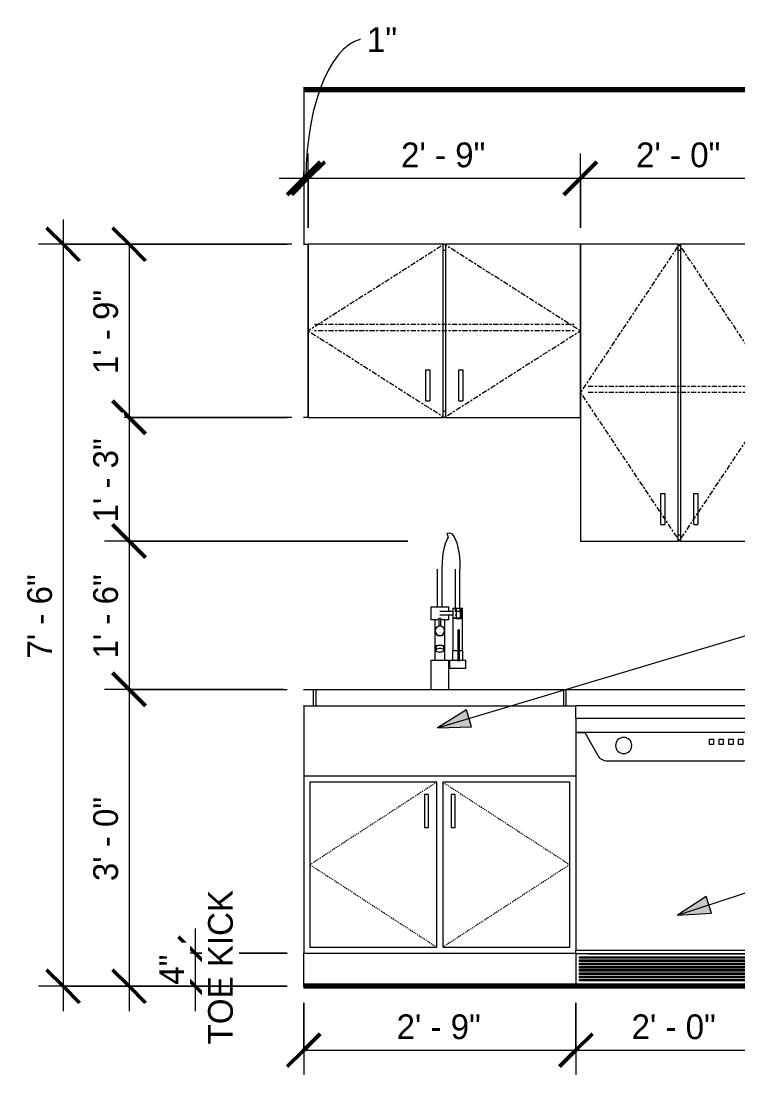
# Model space of a CAD drawing. Header units: inches. Extents: x -3857 to -1458, y -18 to 10849.
# Drawn here: x -3857 to -3770.1, y -10.8 to 117.1 of the extents above; entities that cross this region are included whole.
import ezdxf

# ---------------------------------------------------------------- set-up
doc = ezdxf.new("R2010")
doc.units = ezdxf.units.IN
doc.header["$MEASUREMENT"] = 0
doc.linetypes.add('Center', pattern=[1.25, 0.25, -0.1875, 0.625, -0.1875])
doc.linetypes.add('Dash', pattern=[0.25, 0.125, -0.125])
for name, color, linetype, lineweight in [('0-1', 7, 'Continuous', 5), ('A-ANNO-DIMS', 211, 'Continuous', 9), ('A-ANNO-DIMS-32', 211, 'Continuous', 9), ('A-ANNO-NOTE', 131, 'Continuous', 9), ('A-FLOR-1', 7, 'Continuous', 70), ('A-WALL', 113, 'Continuous', 18), ('A-WALL-2', 113, 'Continuous', 9), ('G-ANNO-TEXT', 231, 'Continuous', 9), ('I-WALL-1', 250, 'Continuous', 18), ('P-SANR-FIXT', 6, 'Continuous', 9), ('Q-CASE', 31, 'Continuous', 9), ('Q-CASE-1', 31, 'Center', 9), ('Q-CASE-HDLN', 31, 'Dash', 9), ('Q-SPCQ', 91, 'Continuous', 9)]:
    doc.layers.add(name, color=color, linetype=linetype, lineweight=lineweight)
doc.styles.add('Century Gothic', font='ufonts.com_century-gothic.ttf', dxfattribs={"height": 3})
doc.dimstyles.new('OD_1__HACK', dxfattribs={"dimscale": 12, "dimtxt": 3.132505, "dimasz": 0.333333, "dimexe": 0.25, "dimexo": 0.166667, "dimgap": 0.041667, "dimtad": 1, "dimdec": 0, "dimzin": 3, "dimdsep": 46, "dimlunit": 4, "dimtxsty": 'Century Gothic', "dimblk1": 'OBLIQUE', "dimblk2": 'OBLIQUE', "dimsah": 1, "dimcen": 0.09, "dimdle": 0.25, "dimazin": 0, "dimtfac": 1, "dimtdec": 4, "dimtix": 1, "dimtmove": 0, "dimatfit": 3, "dimfxl": 1, "dimtvp": 1, "dimtfill": 1, "dimfrac": 2, "dimtolj": 1, "dimtzin": 0, "dimarcsym": 2})
doc.dimstyles.new('OD_1__HACK_1', dxfattribs={"dimscale": 12, "dimtxt": 3.132505, "dimasz": 0.333333, "dimexe": 0.25, "dimexo": 0.166667, "dimgap": 0.041667, "dimtad": 1, "dimdec": 0, "dimzin": 3, "dimdsep": 46, "dimlunit": 4, "dimtxsty": 'Century Gothic', "dimblk1": 'OBLIQUE', "dimblk2": 'OBLIQUE', "dimsah": 1, "dimcen": 0.09, "dimdle": 0.25, "dimazin": 0, "dimtfac": 1, "dimtdec": 4, "dimtix": 1, "dimtmove": 1, "dimatfit": 3, "dimfxl": 1, "dimtvp": 1, "dimtfill": 1, "dimfrac": 2, "dimtolj": 1, "dimtzin": 0, "dimarcsym": 2})
doc.dimstyles.new('OD_1__HACK_2', dxfattribs={"dimscale": 12, "dimtxt": 3.132505, "dimasz": 0.333333, "dimexe": 0.25, "dimexo": 0.166667, "dimgap": 0.041667, "dimtad": 1, "dimdec": 0, "dimzin": 3, "dimdsep": 46, "dimlunit": 4, "dimtxsty": 'Century Gothic', "dimblk1": 'OBLIQUE', "dimblk2": 'OBLIQUE', "dimsah": 1, "dimcen": 0.09, "dimdle": 0.25, "dimazin": 0, "dimtfac": 1, "dimtdec": 4, "dimtix": 1, "dimtmove": 0, "dimatfit": 3, "dimfxl": 1, "dimtvp": 1, "dimtfill": 1, "dimfrac": 2, "dimtolj": 1, "dimtzin": 0, "dimarcsym": 2})

# ---------------------------------------------------------------- blocks, each defined once
blk = doc.blocks.new('CTR - 1st Phase - Shell_rvt-1-1ST FLOOR - STUDIO C - ADA TYPE B - KITCHEN')
at = {"layer": 'A-FLOR-1'}
for p, q in [((-3822.75, 108.75), (-3681.15, 108.75)), ((-3681.15, 0), (-3822.75, 0))]:
    blk.add_line(p, q, dxfattribs=at)
blk = doc.blocks.new('CTR - 1st Phase - Common Walls_rvt-1-1ST FLOOR - STUDIO C - ADA TYPE B - KITCHEN')
at = {"layer": 'I-WALL-1'}
blk.add_line((-3822.72, 108.75), (-3822.72, 90), dxfattribs=at)
blk = doc.blocks.new('Stainless Steel Farmhous Kitchen Sink - Stainless Steel Farmhous Kitchen Sink-2552578-1ST FLOOR - STUDIO C - ADA TYPE B - KITCHEN')
at = {"layer": 'P-SANR-FIXT'}
for p, q in [((-3822.72, 34), (-3789.72, 34)), ((-3822.72, 34), (-3822.72, 25.5)), ((-3789.72, 32.5), (-3789.72, 34)), ((-3789.72, 25.5), (-3822.72, 25.5))]:
    blk.add_line(p, q, dxfattribs=at)
blk = doc.blocks.new('Dishwasher_15404 - 34_ counter-547918-1ST FLOOR - STUDIO C - ADA TYPE B - KITCHEN')
at = {"layer": 'Q-SPCQ'}
for p, q in [((-3789.72, 32.5), (-3789.72, 30.79)), ((-3789.72, 32.5), (-3789.53, 32.5)), ((-3789.53, 32.5), (-3766.8, 32.5)), ((-3766.8, 32.5), (-3765.72, 32.5)), ((-3765.72, 30.79), (-3765.72, 32.5)), ((-3789.53, 30.79), (-3789.72, 30.79)), ((-3789.72, 30.79), (-3789.72, 4.33)), ((-3789.72, 30.79), (-3789.53, 30.79)), ((-3788.63, 30.79), (-3789.53, 30.79)), ((-3789.53, 30.79), (-3788.63, 30.79)), ((-3766.82, 30.79), (-3788.63, 30.79)), ((-3788.63, 30.79), (-3787.11, 28.06)), ((-3768.33, 28.06), (-3766.82, 30.79)), ((-3766.8, 30.79), (-3766.82, 30.79)), ((-3766.82, 30.79), (-3765.92, 30.79)), ((-3765.92, 30.79), (-3765.72, 30.79)), ((-3765.72, 4.33), (-3765.72, 30.79)), ((-3772.98, 29.94), (-3773.57, 29.94)), ((-3773.57, 29.94), (-3773.57, 29.35)), ((-3772.98, 29.35), (-3772.98, 29.94)), ((-3771.8, 29.94), (-3772.39, 29.94)), ((-3772.39, 29.94), (-3772.39, 29.35)), ((-3771.8, 29.35), (-3771.8, 29.94)), ((-3770.62, 29.94), (-3771.21, 29.94)), ((-3771.21, 29.94), (-3771.21, 29.35)), ((-3770.62, 29.35), (-3770.62, 29.94)), ((-3769.44, 29.94), (-3770.03, 29.94)), ((-3770.03, 29.94), (-3770.03, 29.35)), ((-3769.44, 29.35), (-3769.44, 29.94)), ((-3773.57, 29.35), (-3772.98, 29.35)), ((-3772.39, 29.35), (-3771.8, 29.35)), ((-3771.21, 29.35), (-3770.62, 29.35)), ((-3770.03, 29.35), (-3769.44, 29.35)), ((-3785.91, 27.35), (-3769.54, 27.35)), ((-3789.53, 4.33), (-3789.72, 4.33)), ((-3789.72, 3.94), (-3789.72, 4.33)), ((-3765.72, 3.94), (-3789.72, 3.94)), ((-3789.72, 3.94), (-3789.72, 0)), ((-3765.92, 4.33), (-3789.53, 4.33)), ((-3788.15, 3.94), (-3767.3, 3.94)), ((-3765.72, 4.33), (-3765.92, 4.33)), ((-3765.72, 3.94), (-3765.72, 4.33)), ((-3765.72, 0), (-3765.72, 3.94)), ((-3789.3, 3.39), (-3789.3, 3.59)), ((-3789.3, 3.59), (-3788.15, 3.59)), ((-3788.15, 3.39), (-3789.3, 3.39)), ((-3789.3, 3), (-3789.3, 3.2)), ((-3789.3, 3.2), (-3788.15, 3.2)), ((-3788.15, 3), (-3789.3, 3)), ((-3789.3, 2.61), (-3789.3, 2.8)), ((-3789.3, 2.8), (-3788.15, 2.8)), ((-3788.15, 2.61), (-3789.3, 2.61)), ((-3788.15, 3.59), (-3767.3, 3.59)), ((-3767.3, 3.39), (-3788.15, 3.39)), ((-3788.15, 3.2), (-3767.3, 3.2)), ((-3767.3, 3), (-3788.15, 3)), ((-3788.15, 2.8), (-3767.3, 2.8)), ((-3767.3, 2.61), (-3788.15, 2.61)), ((-3767.3, 3.59), (-3766.15, 3.59)), ((-3766.15, 3.39), (-3767.3, 3.39)), ((-3767.3, 3.2), (-3766.15, 3.2)), ((-3766.15, 3), (-3767.3, 3)), ((-3767.3, 2.8), (-3766.15, 2.8)), ((-3766.15, 2.61), (-3767.3, 2.61)), ((-3766.15, 3.59), (-3766.15, 3.39)), ((-3766.15, 3.2), (-3766.15, 3)), ((-3766.15, 2.8), (-3766.15, 2.61)), ((-3789.3, 2.21), (-3789.3, 2.41)), ((-3789.3, 2.41), (-3788.15, 2.41)), ((-3788.15, 2.21), (-3789.3, 2.21)), ((-3789.3, 1.82), (-3789.3, 2.02)), ((-3789.3, 2.02), (-3788.15, 2.02)), ((-3788.15, 1.82), (-3789.3, 1.82)), ((-3789.3, 1.43), (-3789.3, 1.62)), ((-3789.3, 1.62), (-3788.15, 1.62)), ((-3788.15, 1.43), (-3789.3, 1.43)), ((-3788.15, 2.41), (-3767.3, 2.41)), ((-3767.3, 2.21), (-3788.15, 2.21)), ((-3788.15, 2.02), (-3767.3, 2.02)), ((-3767.3, 1.82), (-3788.15, 1.82)), ((-3788.15, 1.62), (-3767.3, 1.62)), ((-3767.3, 1.43), (-3788.15, 1.43)), ((-3767.3, 2.41), (-3766.15, 2.41)), ((-3766.15, 2.21), (-3767.3, 2.21)), ((-3767.3, 2.02), (-3766.15, 2.02)), ((-3766.15, 1.82), (-3767.3, 1.82)), ((-3767.3, 1.62), (-3766.15, 1.62)), ((-3766.15, 1.43), (-3767.3, 1.43)), ((-3766.15, 2.41), (-3766.15, 2.21)), ((-3766.15, 2.02), (-3766.15, 1.82)), ((-3766.15, 1.62), (-3766.15, 1.43)), ((-3789.3, 1.03), (-3789.3, 1.23)), ((-3789.3, 1.23), (-3788.15, 1.23)), ((-3788.15, 1.03), (-3789.3, 1.03)), ((-3789.3, 0.64), (-3789.3, 0.84)), ((-3789.3, 0.84), (-3788.15, 0.84)), ((-3788.15, 0.64), (-3789.3, 0.64)), ((-3788.15, 1.23), (-3767.3, 1.23)), ((-3767.3, 1.03), (-3788.15, 1.03)), ((-3788.15, 0.84), (-3767.3, 0.84)), ((-3767.3, 0.64), (-3788.15, 0.64)), ((-3767.3, 1.23), (-3766.15, 1.23)), ((-3766.15, 1.03), (-3767.3, 1.03)), ((-3767.3, 0.84), (-3766.15, 0.84)), ((-3766.15, 0.64), (-3767.3, 0.64)), ((-3766.15, 1.23), (-3766.15, 1.03)), ((-3766.15, 0.84), (-3766.15, 0.64))]:
    blk.add_line(p, q, dxfattribs=at)
for centre, radius, start, end in [((-3783.92, 29.2), 0.984, 90, 270), ((-3783.92, 29.2), 0.984, 270, 90), ((-3785.91, 28.72), 1.38, 209, 270), ((-3769.54, 28.72), 1.38, 270, 331)]:
    blk.add_arc(centre, radius, start, end, dxfattribs=at)
blk = doc.blocks.new('300 Series Wall Hung Cabinet_302 - 24_ X 36_-2573645-1ST FLOOR - STUDIO C - ADA TYPE B - KITCHEN')
at = {"layer": 'Q-CASE'}
for p, q in [((-3777.3, 90), (-3789.18, 90)), ((-3789.18, 90), (-3789.18, 54)), ((-3777.3, 54), (-3777.3, 90)), ((-3777.3, 90), (-3777.05, 90)), ((-3765.18, 90), (-3777.05, 90)), ((-3777.05, 90), (-3777.05, 54)), ((-3765.18, 82.26), (-3765.18, 90)), ((-3777.05, 89.25), (-3777.3, 89.25)), ((-3765.18, 64.5), (-3765.18, 66.15)), ((-3779.42, 59.75), (-3778.93, 59.75)), ((-3779.42, 56), (-3779.42, 59.75)), ((-3778.93, 59.75), (-3778.93, 56)), ((-3775.42, 59.75), (-3774.93, 59.75)), ((-3775.42, 56), (-3775.42, 59.75)), ((-3774.93, 59.75), (-3774.93, 56)), ((-3765.18, 54), (-3765.18, 60)), ((-3779.42, 56), (-3778.93, 56)), ((-3775.42, 56), (-3774.93, 56)), ((-3789.18, 54), (-3777.3, 54)), ((-3777.3, 54.75), (-3777.05, 54.75)), ((-3777.05, 54), (-3777.3, 54)), ((-3777.05, 54), (-3765.18, 54))]:
    blk.add_line(p, q, dxfattribs=at)
at = {"layer": 'Q-CASE-1'}
for p, q in [((-3777.18, 90), (-3789.18, 72)), ((-3765.18, 72), (-3777.18, 90)), ((-3789.18, 72), (-3777.18, 54)), ((-3765.93, 72.75), (-3788.43, 72.75)), ((-3765.93, 72), (-3788.43, 72)), ((-3777.18, 54), (-3765.18, 72))]:
    blk.add_line(p, q, dxfattribs=at)
blk = doc.blocks.new('Vanity Cabinet-Double Door - 33_-2164608-1ST FLOOR - STUDIO C - ADA TYPE B - KITCHEN')
at = {"layer": 'Q-CASE'}
for p, q in [((-3822.72, 25.5), (-3822.72, 4)), ((-3806.6, 24.75), (-3821.97, 24.75)), ((-3821.97, 24.75), (-3821.97, 4.75)), ((-3806.6, 4.75), (-3806.6, 24.75)), ((-3790.47, 24.75), (-3805.85, 24.75)), ((-3805.85, 24.75), (-3805.85, 4.75)), ((-3790.47, 4.75), (-3790.47, 24.75)), ((-3808.1, 23.25), (-3808.1, 19.25)), ((-3807.6, 23.25), (-3808.1, 23.25)), ((-3807.6, 19.25), (-3807.6, 23.25)), ((-3804.85, 23.25), (-3804.85, 19.25)), ((-3804.35, 23.25), (-3804.85, 23.25)), ((-3804.35, 19.25), (-3804.35, 23.25)), ((-3808.1, 19.25), (-3807.6, 19.25)), ((-3804.85, 19.25), (-3804.35, 19.25)), ((-3822.72, 4), (-3789.72, 4)), ((-3822.72, 0), (-3822.72, 4)), ((-3821.97, 4.75), (-3806.6, 4.75)), ((-3805.85, 4.75), (-3790.47, 4.75))]:
    blk.add_line(p, q, dxfattribs=at)
at = {"layer": 'Q-CASE-HDLN'}
for p, q in [((-3806.6, 24.75), (-3821.97, 14.75)), ((-3805.85, 24.75), (-3790.47, 14.75)), ((-3821.97, 14.75), (-3806.6, 4.75)), ((-3790.47, 14.75), (-3805.85, 4.75))]:
    blk.add_line(p, q, dxfattribs=at)
blk = doc.blocks.new('300 Series Wall Hung Cabinet_302 - 33_ X 21_-2750985-1ST FLOOR - STUDIO C - ADA TYPE B - KITCHEN')
at = {"layer": 'Q-CASE'}
for p, q in [((-3805.8, 90), (-3822.18, 90)), ((-3822.18, 90), (-3822.18, 69)), ((-3805.8, 69), (-3805.8, 90)), ((-3805.8, 90), (-3805.55, 90)), ((-3789.18, 90), (-3805.55, 90)), ((-3805.55, 90), (-3805.55, 69)), ((-3789.18, 69), (-3789.18, 90)), ((-3805.55, 89.25), (-3805.8, 89.25)), ((-3807.92, 74.75), (-3807.43, 74.75)), ((-3807.92, 71), (-3807.92, 74.75)), ((-3807.43, 74.75), (-3807.43, 71)), ((-3803.92, 74.75), (-3803.43, 74.75)), ((-3803.92, 71), (-3803.92, 74.75)), ((-3803.43, 74.75), (-3803.43, 71)), ((-3807.92, 71), (-3807.43, 71)), ((-3803.92, 71), (-3803.43, 71)), ((-3805.8, 69.75), (-3805.55, 69.75)), ((-3822.18, 69), (-3805.8, 69)), ((-3805.55, 69), (-3805.8, 69)), ((-3805.55, 69), (-3789.18, 69))]:
    blk.add_line(p, q, dxfattribs=at)
at = {"layer": 'Q-CASE-1'}
for p, q in [((-3805.68, 90), (-3822.18, 79.5)), ((-3789.18, 79.5), (-3805.68, 90)), ((-3822.18, 79.5), (-3805.68, 69)), ((-3789.93, 80.25), (-3821.43, 80.25)), ((-3789.93, 79.5), (-3821.43, 79.5)), ((-3805.68, 69), (-3789.18, 79.5))]:
    blk.add_line(p, q, dxfattribs=at)
blk = doc.blocks.new('kitchen_faucet_14143 - kitchen_faucet_14143-2439044-1ST FLOOR - STUDIO C - ADA TYPE B - KITCHEN')
at = {"layer": 'P-SANR-FIXT'}
for p, q in [((-3805.15, 54.41), (-3805.34, 54.97)), ((-3806.53, 50.57), (-3806.53, 46.04)), ((-3805.94, 46.04), (-3805.94, 50.57)), ((-3804.37, 50.57), (-3804.37, 45.45)), ((-3803.78, 45.84), (-3803.78, 50.57)), ((-3807.31, 46.04), (-3807.31, 44.46)), ((-3807.31, 46.04), (-3806.22, 46.04)), ((-3806.22, 46.04), (-3805.14, 46.04)), ((-3805.14, 45.45), (-3805.14, 46.04)), ((-3804.65, 45.45), (-3806.22, 45.45)), ((-3806.22, 45.06), (-3804.65, 45.06)), ((-3805.14, 44.46), (-3805.14, 45.04)), ((-3804.65, 45.84), (-3804.65, 44.66)), ((-3804.65, 45.84), (-3804.18, 45.84)), ((-3804.18, 45.45), (-3804.36, 45.45)), ((-3804.36, 45.06), (-3804.18, 45.06)), ((-3804.18, 45.84), (-3804.07, 45.84)), ((-3804.18, 44.66), (-3804.18, 45.84)), ((-3803.78, 45.45), (-3804.18, 45.45)), ((-3804.07, 45.84), (-3803.78, 45.84)), ((-3803.78, 45.84), (-3803.78, 45.45)), ((-3803.78, 45.84), (-3803.76, 45.84)), ((-3803.76, 45.84), (-3803.63, 45.84)), ((-3803.76, 45.84), (-3803.76, 44.66)), ((-3803.63, 45.84), (-3803.47, 45.84)), ((-3803.63, 45.84), (-3803.63, 44.66)), ((-3803.47, 44.66), (-3803.47, 45.84)), ((-3806.34, 44.46), (-3807.31, 44.46)), ((-3806.81, 44.46), (-3806.81, 43.25)), ((-3806.34, 44.66), (-3806.34, 43.67)), ((-3806.34, 44.66), (-3806.22, 44.66)), ((-3806.22, 44.66), (-3806.11, 44.66)), ((-3806.11, 43.67), (-3806.11, 44.66)), ((-3805.14, 44.46), (-3806.11, 44.46)), ((-3805.63, 43.25), (-3805.63, 44.46)), ((-3804.65, 44.66), (-3804.65, 40.72)), ((-3804.65, 44.66), (-3804.18, 44.66)), ((-3804.18, 44.66), (-3804.65, 44.66)), ((-3804.18, 44.66), (-3803.76, 44.66)), ((-3804.18, 44.55), (-3804.18, 44.66)), ((-3803.76, 44.66), (-3804.18, 44.66)), ((-3804.06, 44.55), (-3804.18, 44.55)), ((-3803.63, 44.55), (-3804.06, 44.55)), ((-3803.76, 44.66), (-3803.63, 44.66)), ((-3803.76, 44.66), (-3803.76, 44.55)), ((-3803.63, 44.66), (-3803.76, 44.66)), ((-3803.63, 44.66), (-3803.47, 44.66)), ((-3803.63, 44.66), (-3803.63, 44.55)), ((-3803.47, 44.66), (-3803.63, 44.66)), ((-3803.47, 40.72), (-3803.47, 44.66)), ((-3806.81, 43.25), (-3806.81, 41.11)), ((-3805.63, 41.11), (-3805.63, 43.25)), ((-3804.02, 43.2), (-3804.02, 39.42)), ((-3803.83, 39.42), (-3803.83, 43.2)), ((-3806.81, 41.11), (-3806.81, 39.54)), ((-3806.72, 41.11), (-3806.72, 40.75)), ((-3805.73, 40.75), (-3805.73, 41.11)), ((-3805.63, 39.54), (-3805.63, 41.11)), ((-3804.69, 40.72), (-3804.69, 39.54)), ((-3804.69, 40.72), (-3804.06, 40.72)), ((-3804.06, 40.72), (-3804.02, 40.72)), ((-3803.83, 40.72), (-3803.43, 40.72)), ((-3803.43, 39.54), (-3803.43, 40.72)), ((-3807.31, 39.54), (-3807.31, 36)), ((-3807.31, 39.54), (-3806.22, 39.54)), ((-3806.22, 39.54), (-3805.14, 39.54)), ((-3805.14, 36), (-3805.14, 39.54)), ((-3805.05, 39.54), (-3805.05, 38.56)), ((-3805.05, 39.54), (-3804.06, 39.54)), ((-3804.06, 38.56), (-3805.05, 38.56)), ((-3804.06, 39.54), (-3803.08, 39.54)), ((-3803.08, 38.56), (-3804.06, 38.56)), ((-3803.08, 38.56), (-3803.08, 39.54))]:
    blk.add_line(p, q, dxfattribs=at)
at = {"layer": 'P-SANR-FIXT', "flags": 128}
for points in [[(-3805.34, 54.97), (-3805.14, 55), (-3804.95, 54.96), (-3804.78, 54.87), (-3804.47, 54.52), (-3804.17, 53.8), (-3804.02, 53.2), (-3803.89, 52.44), (-3803.81, 51.55), (-3803.78, 50.57)], [(-3805.94, 50.57), (-3805.9, 51.55), (-3805.81, 52.47), (-3805.67, 53.25), (-3805.5, 53.82), (-3805.34, 54.2), (-3805.2, 54.37), (-3805.15, 54.41)]]:
    blk.add_lwpolyline(points, dxfattribs=at)
at = {"layer": 'P-SANR-FIXT'}
for centre, radius, start, end in [((-3806.22, 43.1), 0.591, 120, 180), ((-3806.22, 43.12), 0.571, 0, 180), ((-3806.22, 43.1), 0.591, 0, 60), ((-3806.22, 43.1), 0.591, 180, 360), ((-3806.22, 43.12), 0.571, 180, 0)]:
    blk.add_arc(centre, radius, start, end, dxfattribs=at)
for centre, major_axis, ratio, start_param, end_param in [((-3806.22, 43.25), (0.591, 0), 0.422618, 2.747011, 3.141593), ((-3806.22, 43.25), (0.591, 0), 0.422618, 0, 0.394582), ((-3803.92, 43.2), (0.0984, 0), 0.173648, 1.570796, 4.712389), ((-3803.92, 43.2), (0.0984, 0), 0.173648, 4.712389, 7.853982), ((-3806.22, 41.11), (0.591, 0), 0.422618, 1.570796, 3.719048), ((-3806.22, 41.11), (0.492, 0), 0.422618, 1.570796, 3.141593), ((-3806.22, 40.75), (0.492, 0), 0.422618, 1.570796, 4.712389), ((-3806.22, 41.11), (0.591, 0), 0.422618, 5.70573, 7.853982), ((-3806.22, 41.11), (0.492, 0), 0.422618, 0, 1.570796), ((-3806.22, 40.75), (0.492, 0), 0.422618, 4.712389, 7.853982)]:
    blk.add_ellipse(centre, major_axis=major_axis, ratio=ratio, start_param=start_param, end_param=end_param, dxfattribs=at)
blk = doc.blocks.new('Cabinet Filler20 - Cabinet Filler-2761762-1ST FLOOR - STUDIO C - ADA TYPE B - KITCHEN')
at = {"layer": 'A-WALL'}
for p, q in [((-3822.75, 90), (-3822.18, 90)), ((-3822.18, 69), (-3822.18, 90)), ((-3822.18, 69), (-3822.75, 69))]:
    blk.add_line(p, q, dxfattribs=at)
blk = doc.blocks.new('DIMBLOCK1-1ST FLOOR - STUDIO C - ADA TYPE B - KITCHEN')
at = {"layer": 'A-ANNO-DIMS-32', "lineweight": 50}
for p, q in [((-3843.91, 90), (-3845.91, 92)), ((-3843.91, 90), (-3841.91, 88)), ((-3843.91, 69), (-3845.91, 71)), ((-3843.91, 69), (-3841.91, 67))]:
    blk.add_line(p, q, dxfattribs=at)
at = {"layer": 'A-ANNO-DIMS-32'}
for p, q in [((-3824.18, 90), (-3846.91, 90)), ((-3843.91, 90), (-3843.91, 69)), ((-3843.91, 90), (-3824.74, 90)), ((-3824.18, 69), (-3846.91, 69)), ((-3843.91, 69), (-3824.74, 69))]:
    blk.add_line(p, q, dxfattribs=at)
at = {"layer": 'A-ANNO-DIMS-32', "color": 0, "insert": (-3848.26, 74.25), "char_height": 3, "width": 12.5897, "attachment_point": 1, "rotation": 90, "line_spacing_factor": 0.984502, "style": 'Century Gothic', "bg_fill": 3, "box_fill_scale": 1.25, "bg_fill_color": 256, "bg_fill_true_color": 13158600, "bg_fill_transparency": 0}
blk.add_mtext('1\' - 9"', dxfattribs=at)
blk = doc.blocks.new('_Oblique')
at = {"color": 0, "linetype": 'ByBlock', "lineweight": -2}
blk.add_line((-0.5, -0.5), (0.5, 0.5), dxfattribs=at)
blk = doc.blocks.new('DIMBLOCK2-1ST FLOOR - STUDIO C - ADA TYPE B - KITCHEN')
at = {"layer": 'A-ANNO-DIMS-32', "lineweight": 50}
for p, q in [((-3843.91, 69), (-3845.91, 71)), ((-3843.91, 69), (-3841.91, 67)), ((-3843.91, 54), (-3845.91, 56)), ((-3843.91, 54), (-3841.91, 52))]:
    blk.add_line(p, q, dxfattribs=at)
at = {"layer": 'A-ANNO-DIMS-32'}
for p, q in [((-3824.18, 69), (-3846.91, 69)), ((-3843.91, 69), (-3843.91, 54)), ((-3843.91, 69), (-3824.74, 69)), ((-3810.11, 54), (-3846.91, 54)), ((-3843.91, 54), (-3810.11, 54))]:
    blk.add_line(p, q, dxfattribs=at)
at = {"layer": 'A-ANNO-DIMS-32', "color": 0, "insert": (-3848.26, 56.25), "char_height": 3, "width": 12.5897, "attachment_point": 1, "rotation": 90, "line_spacing_factor": 0.984502, "style": 'Century Gothic', "bg_fill": 3, "box_fill_scale": 1.25, "bg_fill_color": 256, "bg_fill_true_color": 13158600, "bg_fill_transparency": 0}
blk.add_mtext('1\' - 3"', dxfattribs=at)
blk = doc.blocks.new('DIMBLOCK3-1ST FLOOR - STUDIO C - ADA TYPE B - KITCHEN')
at = {"layer": 'A-ANNO-DIMS-32', "lineweight": 50}
for p, q in [((-3843.91, 54), (-3845.91, 56)), ((-3843.91, 54), (-3841.91, 52)), ((-3843.91, 36), (-3845.91, 38)), ((-3843.91, 36), (-3841.91, 34))]:
    blk.add_line(p, q, dxfattribs=at)
at = {"layer": 'A-ANNO-DIMS-32'}
for p, q in [((-3810.11, 54), (-3846.91, 54)), ((-3843.91, 54), (-3843.91, 36)), ((-3843.91, 54), (-3810.11, 54)), ((-3825.2, 36), (-3846.91, 36)), ((-3843.91, 36), (-3824.74, 36))]:
    blk.add_line(p, q, dxfattribs=at)
at = {"layer": 'A-ANNO-DIMS-32', "color": 0, "insert": (-3848.26, 39.75), "char_height": 3, "width": 12.5897, "attachment_point": 1, "rotation": 90, "line_spacing_factor": 0.984502, "style": 'Century Gothic', "bg_fill": 3, "box_fill_scale": 1.25, "bg_fill_color": 256, "bg_fill_true_color": 13158600, "bg_fill_transparency": 0}
blk.add_mtext('1\' - 6"', dxfattribs=at)
blk = doc.blocks.new('DIMBLOCK4-1ST FLOOR - STUDIO C - ADA TYPE B - KITCHEN')
at = {"layer": 'A-ANNO-DIMS-32', "lineweight": 50}
for p, q in [((-3843.91, 36), (-3845.91, 38)), ((-3843.91, 36), (-3841.91, 34)), ((-3843.91, 0), (-3845.91, 2)), ((-3843.91, 0), (-3841.91, -2))]:
    blk.add_line(p, q, dxfattribs=at)
at = {"layer": 'A-ANNO-DIMS-32'}
for p, q in [((-3825.2, 36), (-3846.91, 36)), ((-3843.91, 36), (-3843.91, -3)), ((-3843.91, 36), (-3824.74, 36)), ((-3824.72, 0), (-3846.91, 0)), ((-3843.91, 0), (-3824.72, 0))]:
    blk.add_line(p, q, dxfattribs=at)
at = {"layer": 'A-ANNO-DIMS-32', "color": 0, "insert": (-3848.26, 12.75), "char_height": 3, "width": 12.5897, "attachment_point": 1, "rotation": 90, "line_spacing_factor": 0.984502, "style": 'Century Gothic', "bg_fill": 3, "box_fill_scale": 1.25, "bg_fill_color": 256, "bg_fill_true_color": 13158600, "bg_fill_transparency": 0}
blk.add_mtext('3\' - 0"', dxfattribs=at)
blk = doc.blocks.new('DIMBLOCK5-1ST FLOOR - STUDIO C - ADA TYPE B - KITCHEN')
at = {"layer": 'A-ANNO-DIMS-32'}
for p, q in [((-3822.18, 92), (-3822.18, 101)), ((-3822.72, 98.82), (-3822.72, 95)), ((-3822.72, 98), (-3822.72, 98.82)), ((-3825.72, 98), (-3822.18, 98)), ((-3822.18, 98), (-3822.18, 92))]:
    blk.add_line(p, q, dxfattribs=at)
at = {"layer": 'A-ANNO-DIMS-32', "lineweight": 50}
for p, q in [((-3822.72, 98), (-3820.72, 100)), ((-3822.18, 98), (-3820.18, 100)), ((-3822.72, 98), (-3824.72, 96)), ((-3822.18, 98), (-3824.18, 96))]:
    blk.add_line(p, q, dxfattribs=at)
at = {"layer": 'A-ANNO-DIMS-32'}
blk.add_ellipse((-3815.06, 98), major_axis=(0, 16.94), ratio=0.436615, start_param=0, end_param=1.570796, dxfattribs=at)
at = {"layer": 'A-ANNO-DIMS-32', "color": 0, "insert": (-3815.06, 116.32), "char_height": 3, "width": 4.3557, "attachment_point": 1, "line_spacing_factor": 0.984502, "style": 'Century Gothic', "bg_fill": 3, "box_fill_scale": 1.25, "bg_fill_color": 256, "bg_fill_true_color": 13158600, "bg_fill_transparency": 0}
blk.add_mtext('1"', dxfattribs=at)
blk = doc.blocks.new('DIMBLOCK6-1ST FLOOR - STUDIO C - ADA TYPE B - KITCHEN')
at = {"layer": 'A-ANNO-DIMS-32'}
for p, q in [((-3822.18, 92), (-3822.18, 101)), ((-3789.18, 92), (-3789.18, 101)), ((-3822.18, 98), (-3789.18, 98)), ((-3822.18, 98), (-3822.18, 92)), ((-3789.18, 98), (-3789.18, 92))]:
    blk.add_line(p, q, dxfattribs=at)
at = {"layer": 'A-ANNO-DIMS-32', "lineweight": 50}
for p, q in [((-3822.18, 98), (-3820.18, 100)), ((-3789.18, 98), (-3787.18, 100)), ((-3822.18, 98), (-3824.18, 96)), ((-3789.18, 98), (-3791.18, 96))]:
    blk.add_line(p, q, dxfattribs=at)
at = {"layer": 'A-ANNO-DIMS-32', "color": 0, "insert": (-3810.92, 102.34), "char_height": 3, "width": 12.5897, "attachment_point": 1, "line_spacing_factor": 0.984502, "style": 'Century Gothic', "bg_fill": 3, "box_fill_scale": 1.25, "bg_fill_color": 256, "bg_fill_true_color": 13158600, "bg_fill_transparency": 0}
blk.add_mtext('2\' - 9"', dxfattribs=at)
blk = doc.blocks.new('DIMBLOCK7-1ST FLOOR - STUDIO C - ADA TYPE B - KITCHEN')
at = {"layer": 'A-ANNO-DIMS-32'}
for p, q in [((-3789.18, 92), (-3789.18, 101)), ((-3765.18, 92), (-3765.18, 101)), ((-3789.18, 98), (-3765.18, 98)), ((-3789.18, 98), (-3789.18, 92)), ((-3765.18, 98), (-3765.18, 92))]:
    blk.add_line(p, q, dxfattribs=at)
at = {"layer": 'A-ANNO-DIMS-32', "lineweight": 50}
for p, q in [((-3789.18, 98), (-3787.18, 100)), ((-3765.18, 98), (-3763.18, 100)), ((-3789.18, 98), (-3791.18, 96)), ((-3765.18, 98), (-3767.18, 96))]:
    blk.add_line(p, q, dxfattribs=at)
at = {"layer": 'A-ANNO-DIMS-32', "color": 0, "insert": (-3782.42, 102.34), "char_height": 3, "width": 12.5897, "attachment_point": 1, "line_spacing_factor": 0.984502, "style": 'Century Gothic', "bg_fill": 3, "box_fill_scale": 1.25, "bg_fill_color": 256, "bg_fill_true_color": 13158600, "bg_fill_transparency": 0}
blk.add_mtext('2\' - 0"', dxfattribs=at)
blk = doc.blocks.new('DIMBLOCK11-1ST FLOOR - STUDIO C - ADA TYPE B - KITCHEN')
at = {"layer": 'A-ANNO-DIMS-32'}
for p, q in [((-3822.72, -2), (-3822.72, -10.75)), ((-3822.72, -7.75), (-3822.72, -2)), ((-3789.72, -2), (-3789.72, -10.75)), ((-3789.72, -7.75), (-3789.72, -2)), ((-3822.72, -7.75), (-3789.72, -7.75))]:
    blk.add_line(p, q, dxfattribs=at)
at = {"layer": 'A-ANNO-DIMS-32', "lineweight": 50}
for p, q in [((-3822.72, -7.75), (-3820.72, -5.75)), ((-3789.72, -7.75), (-3787.72, -5.75)), ((-3822.72, -7.75), (-3824.72, -9.75)), ((-3789.72, -7.75), (-3791.72, -9.75))]:
    blk.add_line(p, q, dxfattribs=at)
at = {"layer": 'A-ANNO-DIMS-32', "color": 0, "insert": (-3811.47, -3.41), "char_height": 3, "width": 12.5897, "attachment_point": 1, "line_spacing_factor": 0.984502, "style": 'Century Gothic', "bg_fill": 3, "box_fill_scale": 1.25, "bg_fill_color": 256, "bg_fill_true_color": 13158600, "bg_fill_transparency": 0}
blk.add_mtext('2\' - 9"', dxfattribs=at)
blk = doc.blocks.new('DIMBLOCK12-1ST FLOOR - STUDIO C - ADA TYPE B - KITCHEN')
at = {"layer": 'A-ANNO-DIMS-32'}
for p, q in [((-3789.72, -2), (-3789.72, -10.75)), ((-3789.72, -7.75), (-3789.72, -2)), ((-3765.72, -2), (-3765.72, -10.75)), ((-3765.72, -7.75), (-3765.72, -2)), ((-3789.72, -7.75), (-3765.72, -7.75))]:
    blk.add_line(p, q, dxfattribs=at)
at = {"layer": 'A-ANNO-DIMS-32', "lineweight": 50}
for p, q in [((-3789.72, -7.75), (-3787.72, -5.75)), ((-3765.72, -7.75), (-3763.72, -5.75)), ((-3789.72, -7.75), (-3791.72, -9.75)), ((-3765.72, -7.75), (-3767.72, -9.75))]:
    blk.add_line(p, q, dxfattribs=at)
at = {"layer": 'A-ANNO-DIMS-32', "color": 0, "insert": (-3782.97, -3.41), "char_height": 3, "width": 12.5897, "attachment_point": 1, "line_spacing_factor": 0.984502, "style": 'Century Gothic', "bg_fill": 3, "box_fill_scale": 1.25, "bg_fill_color": 256, "bg_fill_true_color": 13158600, "bg_fill_transparency": 0}
blk.add_mtext('2\' - 0"', dxfattribs=at)
blk = doc.blocks.new('DIMBLOCK16-1ST FLOOR - STUDIO C - ADA TYPE B - KITCHEN')
at = {"layer": 'A-ANNO-DIMS-32'}
for p, q in [((-3835.91, 7), (-3835.91, -3)), ((-3824.72, 4), (-3838.91, 4)), ((-3835.91, 4), (-3824.74, 4)), ((-3824.99, 0), (-3838.91, 0)), ((-3835.91, 0), (-3824.99, 0))]:
    blk.add_line(p, q, dxfattribs=at)
at = {"layer": 'A-ANNO-DIMS-32', "lineweight": 50}
for p, q in [((-3835.91, 4), (-3837.91, 6)), ((-3835.91, 4), (-3833.91, 2)), ((-3835.91, 0), (-3837.91, 2)), ((-3835.91, 0), (-3833.91, -2))]:
    blk.add_line(p, q, dxfattribs=at)
at = {"layer": 'A-ANNO-DIMS-32', "color": 0, "char_height": 3, "attachment_point": 1, "rotation": 90, "line_spacing_factor": 0.984502, "style": 'Century Gothic', "bg_fill": 3, "box_fill_scale": 1.25, "bg_fill_color": 256, "bg_fill_true_color": 13158600, "bg_fill_transparency": 0}
for s, insert, width in [('TOE KICK', (-3834.33, -7.05), 21.7187), ('4"', (-3840.26, 0.19), 4.3557)]:
    blk.add_mtext(s, dxfattribs=dict(at, insert=insert, width=width))
blk = doc.blocks.new('DIMBLOCK17-1ST FLOOR - STUDIO C - ADA TYPE B - KITCHEN')
at = {"layer": 'A-ANNO-DIMS-32'}
for p, q in [((-3851.91, 93), (-3851.91, -3)), ((-3824.18, 90), (-3854.91, 90)), ((-3851.91, 90), (-3824.74, 90)), ((-3824.99, 0), (-3854.91, 0)), ((-3851.91, 0), (-3824.99, 0))]:
    blk.add_line(p, q, dxfattribs=at)
at = {"layer": 'A-ANNO-DIMS-32', "lineweight": 50}
for p, q in [((-3851.91, 90), (-3853.91, 92)), ((-3851.91, 90), (-3849.91, 88)), ((-3851.91, 0), (-3853.91, 2)), ((-3851.91, 0), (-3849.91, -2))]:
    blk.add_line(p, q, dxfattribs=at)
at = {"layer": 'A-ANNO-DIMS-32', "color": 0, "insert": (-3856.26, 39.75), "char_height": 3, "width": 12.5897, "attachment_point": 1, "rotation": 90, "line_spacing_factor": 0.984502, "style": 'Century Gothic', "bg_fill": 3, "box_fill_scale": 1.25, "bg_fill_color": 256, "bg_fill_true_color": 13158600, "bg_fill_transparency": 0}
blk.add_mtext('7\' - 6"', dxfattribs=at)

msp = doc.modelspace()

# ---------------------------------------------------------------- hatches: boundary and pattern name
at = {"layer": 'A-ANNO-NOTE'}
msp.add_hatch(color=256, dxfattribs=at).paths.add_polyline_path([(-3806.51, 31.36), (-3802.37, 31.48), (-3802.99, 33.53)], flags=0)
at = {"layer": 'G-ANNO-TEXT'}
msp.add_hatch(color=256, dxfattribs=at).paths.add_polyline_path([(-3777.41, 8.64), (-3773.27, 8.86), (-3773.94, 10.9)], flags=0)

# ---------------------------------------------------------------- linework, layer by layer
at = {"layer": 'A-ANNO-NOTE'}
for p, q in [((-3806.51, 31.36), (-3672.01, 71.62)), ((-3802.99, 33.53), (-3806.51, 31.36)), ((-3802.37, 31.48), (-3802.99, 33.53)), ((-3806.51, 31.36), (-3802.37, 31.48))]:
    msp.add_line(p, q, dxfattribs=at)
at = {"layer": 'A-WALL-2'}
for p, q in [((-3822.75, 36), (-3821.53, 36)), ((-3821.53, 36), (-3821.22, 36)), ((-3821.53, 34), (-3821.53, 36)), ((-3821.22, 34), (-3821.22, 36)), ((-3821.22, 36), (-3820.72, 36)), ((-3820.72, 36), (-3791.72, 36)), ((-3791.72, 36), (-3791.22, 36)), ((-3791.22, 36), (-3791.22, 34)), ((-3791.22, 36), (-3790.92, 36)), ((-3790.92, 36), (-3765.47, 36)), ((-3790.92, 36), (-3790.92, 34)), ((-3822.72, 34), (-3822.75, 34)), ((-3765.47, 34), (-3789.72, 34))]:
    msp.add_line(p, q, dxfattribs=at)
at = {"layer": 'G-ANNO-TEXT'}
for p, q in [((-3777.41, 8.64), (-3671.83, 43.1)), ((-3773.94, 10.9), (-3777.41, 8.64)), ((-3773.27, 8.86), (-3773.94, 10.9)), ((-3777.41, 8.64), (-3773.27, 8.86))]:
    msp.add_line(p, q, dxfattribs=at)

# ---------------------------------------------------------------- block references
at = {"layer": '0-1'}
for name in ['CTR - 1st Phase - Shell_rvt-1-1ST FLOOR - STUDIO C - ADA TYPE B - KITCHEN', 'CTR - 1st Phase - Common Walls_rvt-1-1ST FLOOR - STUDIO C - ADA TYPE B - KITCHEN']:
    msp.add_blockref(name, (0, 0), dxfattribs=at)
at = {"layer": 'A-WALL'}
msp.add_blockref('Cabinet Filler20 - Cabinet Filler-2761762-1ST FLOOR - STUDIO C - ADA TYPE B - KITCHEN', (0, 0), dxfattribs=at)
at = {"layer": 'P-SANR-FIXT'}
for name in ['kitchen_faucet_14143 - kitchen_faucet_14143-2439044-1ST FLOOR - STUDIO C - ADA TYPE B - KITCHEN', 'Stainless Steel Farmhous Kitchen Sink - Stainless Steel Farmhous Kitchen Sink-2552578-1ST FLOOR - STUDIO C - ADA TYPE B - KITCHEN']:
    msp.add_blockref(name, (0, 0), dxfattribs=at)
at = {"layer": 'Q-CASE'}
for name in ['300 Series Wall Hung Cabinet_302 - 33_ X 21_-2750985-1ST FLOOR - STUDIO C - ADA TYPE B - KITCHEN', '300 Series Wall Hung Cabinet_302 - 24_ X 36_-2573645-1ST FLOOR - STUDIO C - ADA TYPE B - KITCHEN', 'Vanity Cabinet-Double Door - 33_-2164608-1ST FLOOR - STUDIO C - ADA TYPE B - KITCHEN']:
    msp.add_blockref(name, (0, 0), dxfattribs=at)
at = {"layer": 'Q-SPCQ'}
msp.add_blockref('Dishwasher_15404 - 34_ counter-547918-1ST FLOOR - STUDIO C - ADA TYPE B - KITCHEN', (0, 0), dxfattribs=at)

# ---------------------------------------------------------------- next in the draw order: dimensions: what is measured, and where the dimension line sits
at = {"layer": 'A-ANNO-DIMS'}
dim = msp.add_linear_dim(base=(-3843.91, 69), p1=(-3822.18, 90), p2=(-3822.18, 69), angle=90, dimstyle='OD_1__HACK', override={"dimpost": '<>', "dimfxl": 21}, dxfattribs=at)
dim.commit()
dim.dimension.update_dxf_attribs({"geometry": 'DIMBLOCK1-1ST FLOOR - STUDIO C - ADA TYPE B - KITCHEN', "text_midpoint": (-3845.99, 79.5)})

# ---------------------------------------------------------------- next in the draw order: dimensions: what is measured, and where the dimension line sits
dim = msp.add_linear_dim(base=(-3822.18, 98), p1=(-3822.72, 100.82), p2=(-3822.18, 90), dimstyle='OD_1__HACK_1', override={"dimpost": '<>', "dimfxl": 10.837998}, dxfattribs=at)
dim.commit()
dim.dimension.update_dxf_attribs({"geometry": 'DIMBLOCK5-1ST FLOOR - STUDIO C - ADA TYPE B - KITCHEN', "text_midpoint": (-3812.88, 114.32), "dimtype": 160})
dim = msp.add_linear_dim(base=(-3843.91, 54), p1=(-3822.18, 69), p2=(-3808.11, 54), angle=90, dimstyle='OD_1__HACK', override={"dimpost": '<>', "dimfxl": 20.564873}, dxfattribs=at)
dim.commit()
dim.dimension.update_dxf_attribs({"geometry": 'DIMBLOCK2-1ST FLOOR - STUDIO C - ADA TYPE B - KITCHEN', "text_midpoint": (-3845.99, 61.5)})

# ---------------------------------------------------------------- next in the draw order: dimensions: what is measured, and where the dimension line sits
dim = msp.add_linear_dim(base=(-3789.18, 98), p1=(-3822.18, 90), p2=(-3789.18, 90), dimstyle='OD_1__HACK', override={"dimpost": '<>', "dimfxl": 33}, dxfattribs=at)
dim.commit()
dim.dimension.update_dxf_attribs({"geometry": 'DIMBLOCK6-1ST FLOOR - STUDIO C - ADA TYPE B - KITCHEN', "text_midpoint": (-3805.68, 100.07)})
dim = msp.add_linear_dim(base=(-3843.91, 36), p1=(-3808.11, 54), p2=(-3823.2, 36), angle=90, dimstyle='OD_1__HACK', override={"dimpost": '<>', "dimfxl": 23.487911}, dxfattribs=at)
dim.commit()
dim.dimension.update_dxf_attribs({"geometry": 'DIMBLOCK3-1ST FLOOR - STUDIO C - ADA TYPE B - KITCHEN', "text_midpoint": (-3845.99, 45)})

# ---------------------------------------------------------------- next in the draw order: dimensions: what is measured, and where the dimension line sits
dim = msp.add_linear_dim(base=(-3765.18, 98), p1=(-3789.18, 90), p2=(-3765.18, 90), dimstyle='OD_1__HACK', override={"dimpost": '<>', "dimfxl": 24}, dxfattribs=at)
dim.commit()
dim.dimension.update_dxf_attribs({"geometry": 'DIMBLOCK7-1ST FLOOR - STUDIO C - ADA TYPE B - KITCHEN', "text_midpoint": (-3777.18, 100.07)})
dim = msp.add_linear_dim(base=(-3843.91, 0), p1=(-3823.2, 36), p2=(-3822.72, 0), angle=90, dimstyle='OD_1__HACK', override={"dimpost": '<>', "dimfxl": 36.003134}, dxfattribs=at)
dim.commit()
dim.dimension.update_dxf_attribs({"geometry": 'DIMBLOCK4-1ST FLOOR - STUDIO C - ADA TYPE B - KITCHEN', "text_midpoint": (-3845.99, 18)})

# ---------------------------------------------------------------- next in the draw order: dimensions: what is measured, and where the dimension line sits
dim = msp.add_linear_dim(base=(-3789.72, -7.75), p1=(-3822.72, 0), p2=(-3789.72, 0), dimstyle='OD_1__HACK', override={"dimpost": '<>', "dimfxl": 33}, dxfattribs=at)
dim.commit()
dim.dimension.update_dxf_attribs({"geometry": 'DIMBLOCK11-1ST FLOOR - STUDIO C - ADA TYPE B - KITCHEN', "text_midpoint": (-3806.22, -5.68)})

# ---------------------------------------------------------------- next in the draw order: dimensions: what is measured, and where the dimension line sits
dim = msp.add_linear_dim(base=(-3835.91, 0), p1=(-3822.72, 4), p2=(-3822.99, 0), angle=90, text='<>\\XTOE KICK', dimstyle='OD_1__HACK_2', override={"dimpost": '<>', "dimfxl": 4.008838}, dxfattribs=at)
dim.commit()
dim.dimension.update_dxf_attribs({"geometry": 'DIMBLOCK16-1ST FLOOR - STUDIO C - ADA TYPE B - KITCHEN', "text_midpoint": (-3835.91, 2)})
dim = msp.add_linear_dim(base=(-3765.72, -7.75), p1=(-3789.72, 0), p2=(-3765.72, 0), dimstyle='OD_1__HACK', override={"dimpost": '<>', "dimfxl": 24}, dxfattribs=at)
dim.commit()
dim.dimension.update_dxf_attribs({"geometry": 'DIMBLOCK12-1ST FLOOR - STUDIO C - ADA TYPE B - KITCHEN', "text_midpoint": (-3777.72, -5.68)})

# ---------------------------------------------------------------- next in the draw order: dimensions: what is measured, and where the dimension line sits
dim = msp.add_linear_dim(base=(-3851.91, 0), p1=(-3822.18, 90), p2=(-3822.99, 0), angle=90, dimstyle='OD_1__HACK_2', override={"dimpost": '<>', "dimfxl": 90.003663}, dxfattribs=at)
dim.commit()
dim.dimension.update_dxf_attribs({"geometry": 'DIMBLOCK17-1ST FLOOR - STUDIO C - ADA TYPE B - KITCHEN', "text_midpoint": (-3853.99, 45)})

doc.saveas('drawing.dxf')
